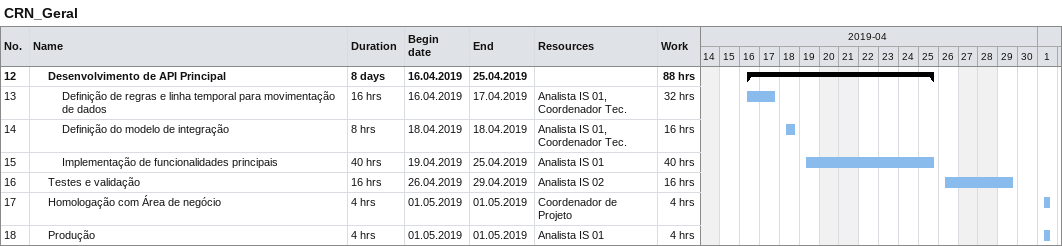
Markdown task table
CRN_Geral

| ID | Level | Task | Duration | Start | Finish | Resources | Work (h) |
|---|---|---|---|---|---|---|---|
| 12 | 2 | **Desenvolvimento de API Principal** | 8d | 2019-04-16 | 2019-04-25 |  | 88 |
| 13 | 3 | Definição de regras e linha temporal para movimentação de dados | 16h | 2019-04-16 | 2019-04-17 | Analista IS 01, Coordenador Tec. | 32 |
| 14 | 3 | Definição do modelo de integração | 8h | 2019-04-18 | 2019-04-18 | Analista IS 01, Coordenador Tec. | 16 |
| 15 | 3 | Implementação de funcionalidades principais | 40h | 2019-04-19 | 2019-04-25 | Analista IS 01 | 40 |
| 16 | 2 | Testes e validação | 16h | 2019-04-26 | 2019-04-29 | Analista IS 02 | 16 |
| 17 | 2 | Homologação com Área de negócio | 4h | 2019-05-01 | 2019-05-01 | Coordenador de Projeto | 4 |
| 18 | 2 | Produção | 4h | 2019-05-01 | 2019-05-01 | Analista IS 01 | 4 |
